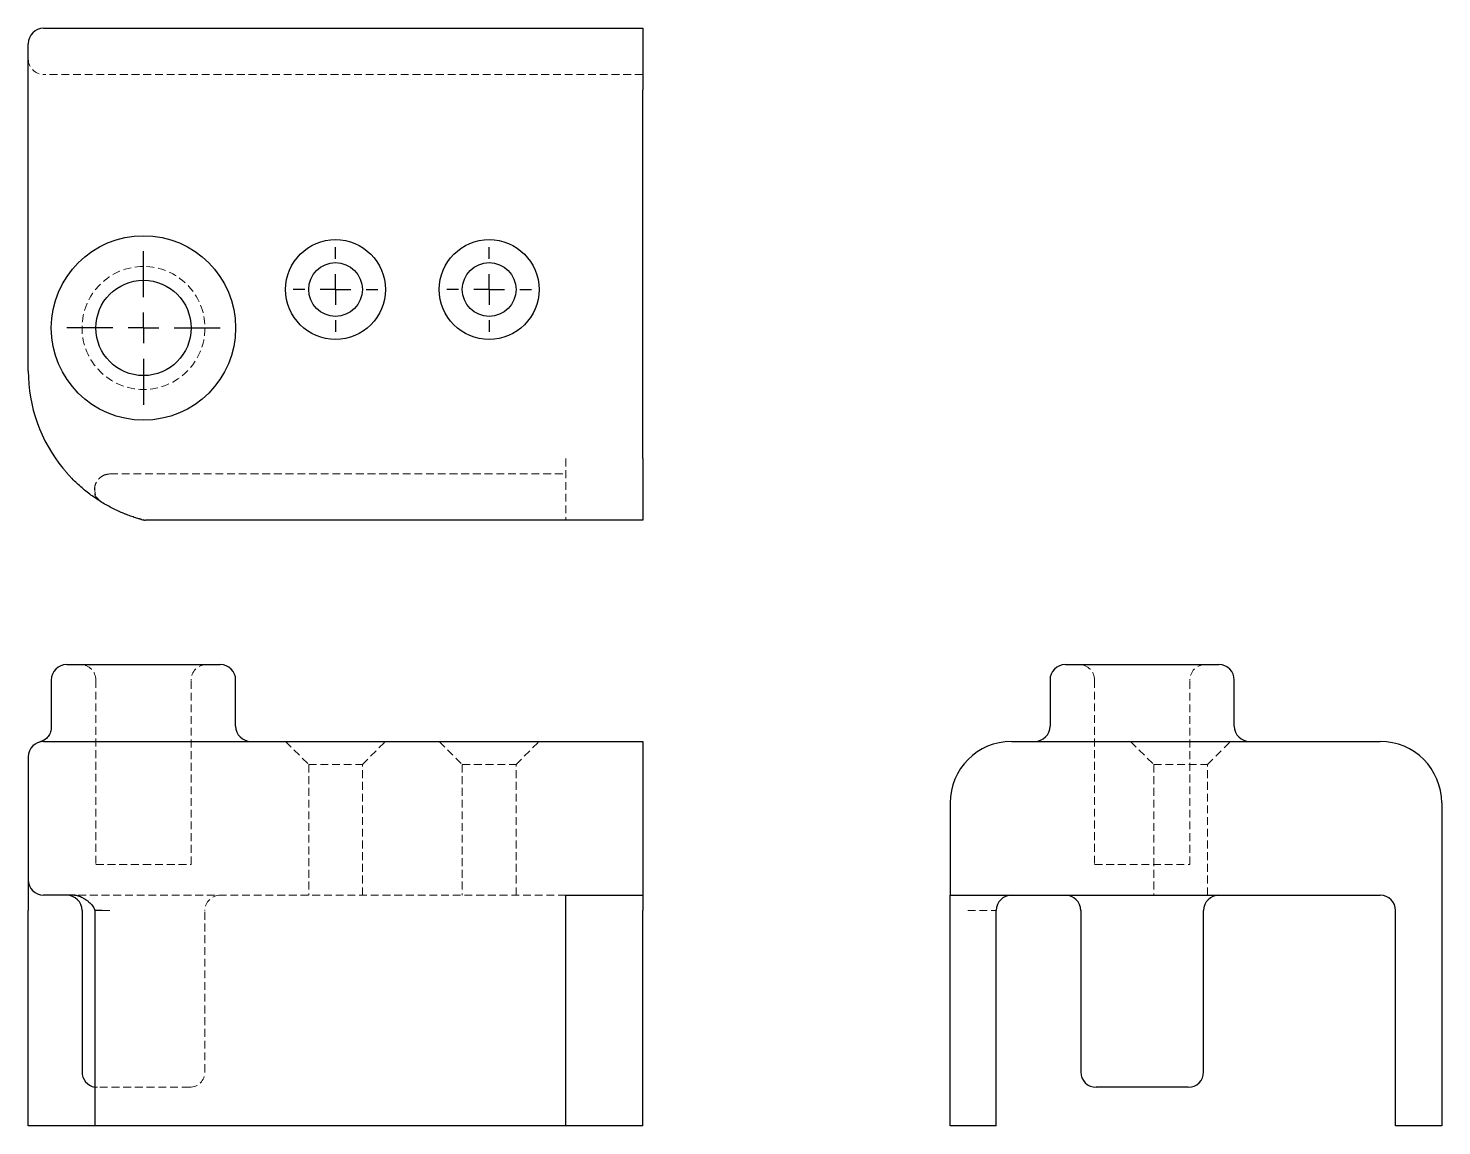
# Model space of a CAD drawing. Header units: millimetres. Extents: x 33 to 263, y 20 to 198.
import ezdxf

# ---------------------------------------------------------------- set-up
doc = ezdxf.new("R2010")
doc.units = ezdxf.units.MM
doc.linetypes.add('HIDDEN', pattern=[1.905, 1.27, -0.635])
doc.layers.add('10', color=7, linetype='Continuous')

# ---------------------------------------------------------------- blocks, each defined once
blk = doc.blocks.new('SW_CENTERMARKSYMBOL_0')
at = {"layer": '10', "color": 0}
for p, q in [((0, 5), (0, 12.5)), ((0, 0), (0, 2.5)), ((-5, 0), (-12.5, 0)), ((0, 0), (-2.5, 0)), ((0, 0), (0, -2.5)), ((0, 0), (2.5, 0)), ((5, 0), (12.5, 0)), ((0, -5), (0, -12.5))]:
    blk.add_line(p, q, dxfattribs=at)
blk = doc.blocks.new('SW_CENTERMARKSYMBOL_1')
at = {"layer": '10', "color": 0}
for p, q in [((0, 5), (0, 6.87)), ((0, 0), (0, 2.5)), ((-5, 0), (-6.87, 0)), ((0, 0), (-2.5, 0)), ((0, 0), (0, -2.5)), ((0, 0), (2.5, 0)), ((5, 0), (6.87, 0)), ((0, -5), (0, -6.87))]:
    blk.add_line(p, q, dxfattribs=at)
blk = doc.blocks.new('SW_CENTERMARKSYMBOL_2')
at = {"layer": '10', "color": 0}
for p, q in [((0, 5), (0, 6.87)), ((0, 0), (0, 2.5)), ((-5, 0), (-6.87, 0)), ((0, 0), (-2.5, 0)), ((0, 0), (0, -2.5)), ((0, 0), (2.5, 0)), ((5, 0), (6.87, 0)), ((0, -5), (0, -6.87))]:
    blk.add_line(p, q, dxfattribs=at)

msp = doc.modelspace()

# ---------------------------------------------------------------- linework, layer by layer
at = {"color": 7, "linetype": 'Continuous', "lineweight": 25}
for p, q in [((35.5, 198.01), (133, 198.01)), ((133, 198.01), (133, 188.01)), ((33, 188.01), (33, 195.51)), ((33, 142.29), (33, 188.01)), ((133, 128.02), (133, 188.01)), ((133, 128.02), (133, 118.02)), ((133, 118.02), (52.08, 118.02)), ((39.25, 94.5), (51.75, 94.5)), ((51.75, 94.5), (64.25, 94.5)), ((201.77, 94.5), (226.76, 94.5)), ((36.75, 92), (36.75, 84.33)), ((66.75, 84.5), (66.75, 92)), ((199.27, 92), (199.27, 84.5)), ((229.26, 84.5), (229.26, 92)), ((35.5, 82), (40.58, 82)), ((40.58, 82), (133, 82)), ((133, 82), (133, 72)), ((193.01, 82), (253.01, 82)), ((33, 79.5), (33, 59.5)), ((133, 72), (133, 57)), ((183.02, 72), (183.02, 57)), ((263.01, 72), (263.01, 19.5)), ((33, 59.5), (33, 54.5)), ((40.58, 57), (35.5, 57)), ((120.5, 57), (133, 57)), ((120.5, 19.5), (120.5, 57)), ((133, 57), (133, 54.5)), ((183.02, 57), (253.01, 57)), ((183.02, 19.5), (183.02, 57)), ((33, 19.5), (33, 54.5)), ((41.75, 54.5), (41.75, 28.25)), ((43.81, 54.5), (43.81, 19.5)), ((45.01, 54.5), (43.81, 54.5)), ((133, 19.5), (133, 54.5)), ((190.51, 19.5), (190.51, 54.5)), ((204.27, 54.5), (204.27, 28.25)), ((224.27, 28.25), (224.27, 54.5)), ((255.51, 19.5), (255.51, 54.5)), ((221.77, 25.75), (206.77, 25.75)), ((35.5, 19.5), (33, 19.5)), ((43.81, 19.5), (35.5, 19.5)), ((45.01, 19.5), (43.81, 19.5)), ((51.41, 19.5), (45.01, 19.5)), ((52.08, 19.5), (51.41, 19.5)), ((120.5, 19.5), (52.08, 19.5)), ((133, 19.5), (120.5, 19.5)), ((190.51, 19.5), (183.02, 19.5)), ((263.01, 19.5), (255.51, 19.5))]:
    msp.add_line(p, q, dxfattribs=at)
at = {"color": 7, "linetype": 'HIDDEN', "lineweight": 18}
for p, q in [((133, 190.51), (35.5, 190.51)), ((120.5, 128.02), (120.5, 118.02)), ((46.31, 125.52), (120.5, 125.52)), ((44, 92), (44, 62)), ((59.5, 62), (59.5, 92)), ((206.52, 92), (206.52, 62)), ((222.02, 62), (222.02, 92)), ((74.88, 82), (78.63, 78.25)), ((87.37, 78.25), (91.12, 82)), ((99.87, 82), (103.62, 78.25)), ((112.37, 78.25), (116.12, 82)), ((212.39, 82), (216.14, 78.25)), ((224.89, 78.25), (228.64, 82)), ((78.63, 78.25), (87.37, 78.25)), ((78.63, 78.25), (78.63, 57)), ((87.37, 57), (87.37, 78.25)), ((103.62, 78.25), (112.37, 78.25)), ((103.62, 78.25), (103.62, 57)), ((112.37, 57), (112.37, 78.25)), ((216.14, 78.25), (224.89, 78.25)), ((216.14, 78.25), (216.14, 57)), ((224.89, 57), (224.89, 78.25)), ((44, 62), (51.75, 62)), ((51.75, 62), (59.5, 62)), ((206.52, 62), (222.02, 62)), ((120.5, 57), (40.58, 57)), ((45.01, 54.5), (46.31, 54.5)), ((61.75, 28.25), (61.75, 54.5)), ((185.88, 54.5), (190.51, 54.5)), ((43.81, 25.79), (44.25, 25.75)), ((59.25, 25.75), (44.25, 25.75))]:
    msp.add_line(p, q, dxfattribs=at)
at = {"color": 7, "linetype": 'Continuous', "lineweight": 25}
for centre, radius in [((51.75, 149.27), 15), ((83, 155.52), 8.12), ((108, 155.52), 8.12), ((83, 155.52), 4.37), ((108, 155.52), 4.37), ((51.75, 149.27), 7.75)]:
    msp.add_circle(centre, radius, dxfattribs=at)
at = {"color": 7, "linetype": 'HIDDEN', "lineweight": 18}
msp.add_circle((51.75, 149.27), 10, dxfattribs=at)
at = {"color": 7, "linetype": 'Continuous', "lineweight": 25}
for centre, radius, start, end in [((35.5, 195.51), 2.5, 90, 180), ((58.09, 142.29), 25.09, 180, 219.1942), ((52.08, 120.52), 2.5, 254.5696, 270), ((39.25, 92), 2.5, 90, 180), ((64.25, 92), 2.5, 0, 90), ((201.77, 92), 2.5, 90, 180), ((226.76, 92), 2.5, 0, 90), ((69.25, 84.5), 2.5, 180, 270), ((196.77, 84.5), 2.5, 270, 0), ((231.76, 84.5), 2.5, 180, 270), ((35.5, 79.5), 2.5, 90, 180), ((193.01, 72), 10, 90, 180), ((253.01, 72), 10, 0, 90), ((35.5, 59.5), 2.5, 180, 270), ((39.25, 54.5), 2.5, 0, 90), ((193.01, 54.5), 2.5, 90, 180), ((201.77, 54.5), 2.5, 0, 90), ((226.76, 54.5), 2.5, 90, 180), ((253.01, 54.5), 2.5, 0, 90), ((44.25, 28.25), 2.5, 180, 259.8793), ((206.77, 28.25), 2.5, 180, 270), ((221.77, 28.25), 2.5, 270, 0)]:
    msp.add_arc(centre, radius, start, end, dxfattribs=at)
at = {"color": 7, "linetype": 'HIDDEN', "lineweight": 18}
for centre, start, end in [((35.5, 193.01), 180, 270), ((46.31, 123.02), 90, 129.5788), ((46.31, 123.02), 169.9793, 238.571), ((41.5, 92), 0, 90), ((62, 92), 90, 180), ((204.02, 92), 0, 90), ((224.52, 92), 90, 180), ((64.25, 54.5), 90, 180), ((59.25, 28.25), 270, 0)]:
    msp.add_arc(centre, 2.5, start, end, dxfattribs=at)
at = {"color": 7, "linetype": 'Continuous', "lineweight": 25}
for points, knots in [([(51.41, 118.11), (51.41, 118.11), (51.41, 118.11), (51.4, 118.11), (51.37, 118.12), (51.34, 118.13), (51.29, 118.14), (51.24, 118.15), (51.18, 118.17), (51.05, 118.21), (50.81, 118.28), (50.45, 118.39), (50.04, 118.52), (49.64, 118.67), (49.21, 118.82), (48.64, 119.05), (47.89, 119.36), (46.7, 119.92), (45.19, 120.74), (43.43, 121.89), (42, 123.01), (40.92, 123.98), (40.26, 124.63), (39.75, 125.17), (39.37, 125.58), (39, 126.01), (38.76, 126.29), (38.65, 126.44)], [0, 0, 0, 0, 0.0074171, 0.0149064, 0.022508, 0.0302606, 0.0382005, 0.0463616, 0.0547749, 0.063469, 0.092935, 0.1265056, 0.156894, 0.189213, 0.2186848, 0.2516673, 0.3121629, 0.3769812, 0.5012508, 0.6284788, 0.7506681, 0.8142594, 0.875029, 0.9068634, 0.938281, 0.969315, 1, 1, 1, 1]), ([(51.58, 118.07), (51.65, 118.05), (51.79, 118.03), (51.82, 118.08), (51.84, 118.11)], [0, 0, 0, 0, 0.4740603, 1, 1, 1, 1]), ([(36.75, 84.34), (36.73, 84.07), (36.67, 83.52), (36.26, 82.78), (35.65, 82.2), (35.13, 82.01), (34.88, 81.92)], [0, 0, 0, 0, 0.243088, 0.5, 0.756912, 1, 1, 1, 1]), ([(40.23, 57.04), (40.43, 57.03), (40.79, 57.01), (41.27, 56.86), (41.64, 56.7), (41.93, 56.55), (42.17, 56.41), (42.44, 56.23), (42.8, 55.96), (43.25, 55.55), (43.6, 55.11), (43.79, 54.72), (43.8, 54.56), (43.81, 54.5)], [0, 0, 0, 0, 0.151275, 0.27866, 0.377538, 0.446765, 0.507043, 0.563269, 0.654194, 0.776726, 0.910546, 0.963521, 1, 1, 1, 1])]:
    msp.add_open_spline(points, degree=3, knots=knots, dxfattribs=at)
at = {"color": 7, "linetype": 'HIDDEN', "lineweight": 18}
for points, knots in [([(44.5, 121.29), (44.48, 121.31), (44.44, 121.35), (44.35, 121.43), (44.25, 121.53), (44.15, 121.64), (44.06, 121.75), (43.98, 121.86), (43.91, 121.98), (43.8, 122.24), (43.78, 122.61), (43.77, 123.28), (43.96, 123.97), (44.33, 124.64), (44.75, 124.95), (44.97, 125.11)], [0, 0, 0, 0, 0.052738, 0.098827, 0.138918, 0.173917, 0.204623, 0.232151, 0.258209, 0.284806, 0.414178, 0.552459, 0.691451, 0.839619, 1, 1, 1, 1]), ([(44.97, 125.11), (45, 125.13), (45.15, 125.27), (45.52, 125.4), (45.84, 125.46), (46, 125.5)], [0, 0, 0, 0, 0.1054297, 0.5532297, 1, 1, 1, 1]), ([(35.5, 82), (35.47, 82), (35.4, 82), (35.31, 81.99), (35.22, 81.99), (35.15, 81.98), (35.08, 81.97), (35.01, 81.95), (34.94, 81.94), (34.88, 81.92), (34.88, 81.92), (34.88, 81.92)], [0, 0, 0, 0, 0.082021, 0.164579, 0.2477, 0.331406, 0.415722, 0.500669, 0.667109, 0.833496, 1, 1, 1, 1])]:
    msp.add_open_spline(points, degree=3, knots=knots, dxfattribs=at)

# ---------------------------------------------------------------- block references
at = {"layer": '10'}
for name, p in [('SW_CENTERMARKSYMBOL_0', (51.75, 149.27)), ('SW_CENTERMARKSYMBOL_1', (83, 155.52)), ('SW_CENTERMARKSYMBOL_2', (108, 155.52))]:
    msp.add_blockref(name, p, dxfattribs=at)

doc.saveas('drawing.dxf')
